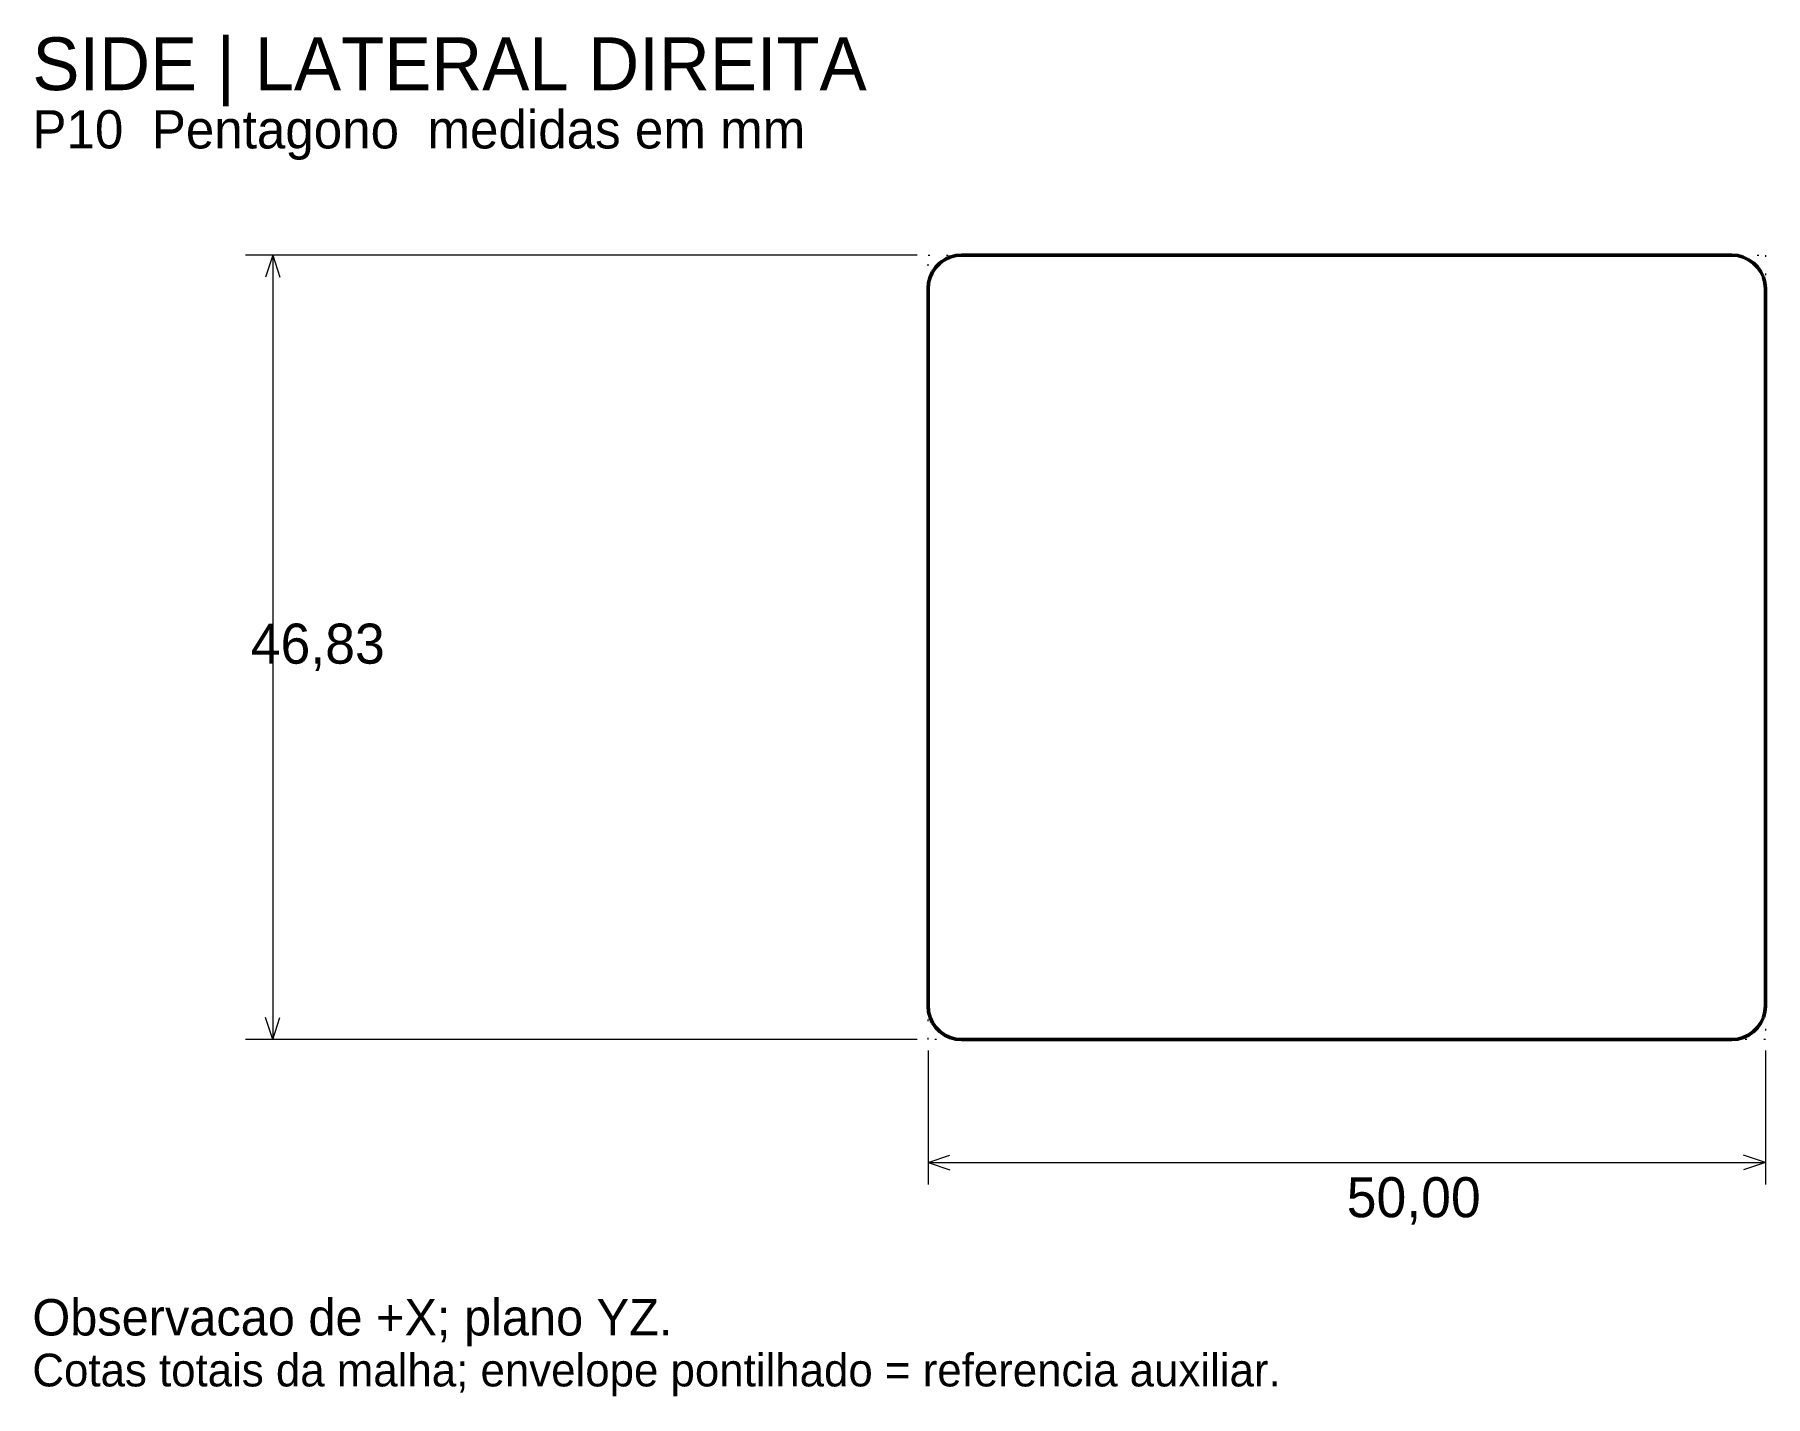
# Model space of a CAD drawing. Header units: millimetres. Extents: x 4 to 108, y 1 to 83.
import ezdxf

# ---------------------------------------------------------------- set-up
doc = ezdxf.new("R2010")
doc.units = ezdxf.units.MM
doc.linetypes.add('DOTTED', pattern=[1, 0, -1])
for name, color, linetype, lineweight in [('REFERENCE', 8, 'DOTTED', 13), ('TEXT', 7, 'CONTINUOUS', 18), ('THIN', 7, 'CONTINUOUS', 18), ('VISIBLE', 7, 'CONTINUOUS', 50)]:
    doc.layers.add(name, color=color, linetype=linetype, lineweight=lineweight)

msp = doc.modelspace()

# ---------------------------------------------------------------- linework, layer by layer
at = {"layer": 'REFERENCE'}
for p, q in [((57.61, 69.61), (107.61, 69.61)), ((57.61, 22.78), (57.61, 69.61)), ((107.61, 69.61), (107.61, 22.78)), ((107.61, 22.78), (57.61, 22.78))]:
    msp.add_line(p, q, dxfattribs=at)
at = {"layer": 'THIN'}
for p, q in [((56.96, 69.61), (16.85, 69.61)), ((18.48, 69.61), (18.04, 68.3)), ((18.48, 69.61), (18.48, 22.78)), ((18.48, 69.61), (18.91, 68.3)), ((18.48, 22.78), (18.04, 24.09)), ((18.48, 22.78), (18.91, 24.09)), ((56.96, 22.78), (16.85, 22.78)), ((57.61, 22.13), (57.61, 14.13)), ((107.61, 22.13), (107.61, 14.13)), ((57.61, 15.43), (58.91, 15.87)), ((107.61, 15.43), (106.3, 15.87)), ((57.61, 15.43), (107.61, 15.43)), ((57.61, 15.43), (58.91, 15)), ((107.61, 15.43), (106.3, 15))]:
    msp.add_line(p, q, dxfattribs=at)
at = {"layer": 'VISIBLE'}
for p, q in [((58.43, 69.23), (58.61, 69.34)), ((58.7, 69.39), (58.61, 69.34)), ((58.7, 69.39), (58.92, 69.49)), ((58.99, 69.51), (58.92, 69.49)), ((58.99, 69.51), (59.26, 69.58)), ((59.3, 69.58), (59.26, 69.58)), ((59.3, 69.58), (59.61, 69.61)), ((59.61, 69.61), (105.61, 69.61)), ((105.61, 69.61), (105.96, 69.58)), ((105.96, 69.58), (106.29, 69.49)), ((106.29, 69.49), (106.61, 69.34)), ((106.61, 69.34), (106.89, 69.14)), ((57.73, 68.29), (57.64, 67.96)), ((57.64, 67.96), (57.73, 68.29)), ((57.71, 68.23), (57.64, 67.96)), ((57.71, 68.23), (57.73, 68.29)), ((57.88, 68.61), (57.73, 68.29)), ((57.73, 68.29), (57.88, 68.61)), ((57.83, 68.52), (57.73, 68.29)), ((57.83, 68.52), (57.88, 68.61)), ((57.99, 68.78), (57.88, 68.61)), ((57.99, 68.78), (58.08, 68.89)), ((58.19, 69.02), (58.08, 68.89)), ((58.19, 69.02), (58.32, 69.14)), ((58.43, 69.23), (58.32, 69.14)), ((106.89, 69.14), (107.14, 68.89)), ((107.14, 68.89), (107.34, 68.61)), ((107.34, 68.61), (107.49, 68.29)), ((107.49, 68.29), (107.58, 67.96)), ((57.64, 67.96), (57.61, 67.61)), ((57.61, 67.61), (57.64, 67.96)), ((57.63, 67.92), (57.61, 67.61)), ((57.61, 67.61), (57.61, 41.14)), ((57.63, 67.92), (57.64, 67.96)), ((107.58, 67.96), (107.61, 67.61)), ((107.61, 67.61), (107.61, 41.14)), ((57.61, 24.78), (57.61, 41.14)), ((107.61, 24.78), (107.61, 41.14)), ((57.61, 24.78), (57.63, 24.53)), ((57.61, 24.78), (57.64, 24.44)), ((57.61, 24.78), (57.64, 24.47)), ((57.64, 24.47), (57.63, 24.53)), ((57.64, 24.44), (57.73, 24.1)), ((57.73, 24.1), (57.88, 23.78)), ((57.88, 23.78), (58.08, 23.5)), ((107.14, 23.5), (107.34, 23.78)), ((107.34, 23.78), (107.49, 24.1)), ((107.49, 24.1), (107.58, 24.44)), ((107.58, 24.44), (107.61, 24.78)), ((58.08, 23.5), (58.32, 23.25)), ((58.32, 23.25), (58.61, 23.05)), ((58.61, 23.05), (58.92, 22.9)), ((58.92, 22.9), (59.26, 22.81)), ((59.26, 22.81), (59.61, 22.78)), ((59.61, 22.78), (105.61, 22.78)), ((105.61, 22.78), (105.96, 22.81)), ((105.96, 22.81), (106.29, 22.9)), ((106.29, 22.9), (106.61, 23.05)), ((106.61, 23.05), (106.89, 23.25)), ((106.89, 23.25), (107.14, 23.5))]:
    msp.add_line(p, q, dxfattribs=at)

# ---------------------------------------------------------------- texts
at = {"layer": 'TEXT'}
for s, height, p in [('SIDE | LATERAL DIREITA', 3.1522, (4.13, 79.46)), ('P10  Pentagono  medidas em mm', 2.2826, (4.13, 75.98)), ('46,83', 2.391, (17.17, 45.22)), ('50,00', 2.391, (82.61, 12.17)), ('Observacao de +X; plano YZ.', 2.1739, (4.13, 5.11)), ('Cotas totais da malha; envelope pontilhado = referencia auxiliar.', 1.9565, (4.13, 2.07))]:
    msp.add_text(s, height=height, dxfattribs=at).set_placement(p)

doc.saveas('drawing.dxf')
